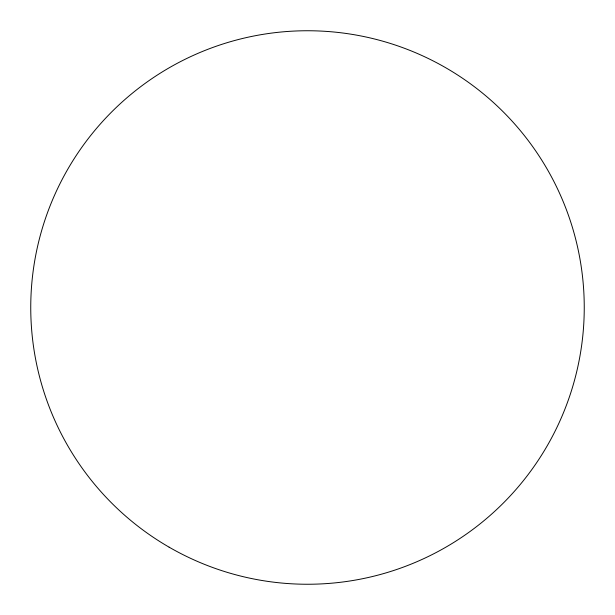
<?xml version="1.0" encoding="UTF-8"?>
<svg xmlns="http://www.w3.org/2000/svg" width="615" height="615" viewBox="0 0 615 615"><rect width="100%" height="100%" fill="white"/><g stroke="black" fill="none" stroke-linecap="round" stroke-linejoin="round"><path stroke-width="0.92" d="M169.125 547.173A276.75 276.75 0 0 0 584.25 307.5A276.75 276.75 0 0 0 169.125 67.827A276.75 276.75 0 0 0 169.125 547.173"/></g></svg>
